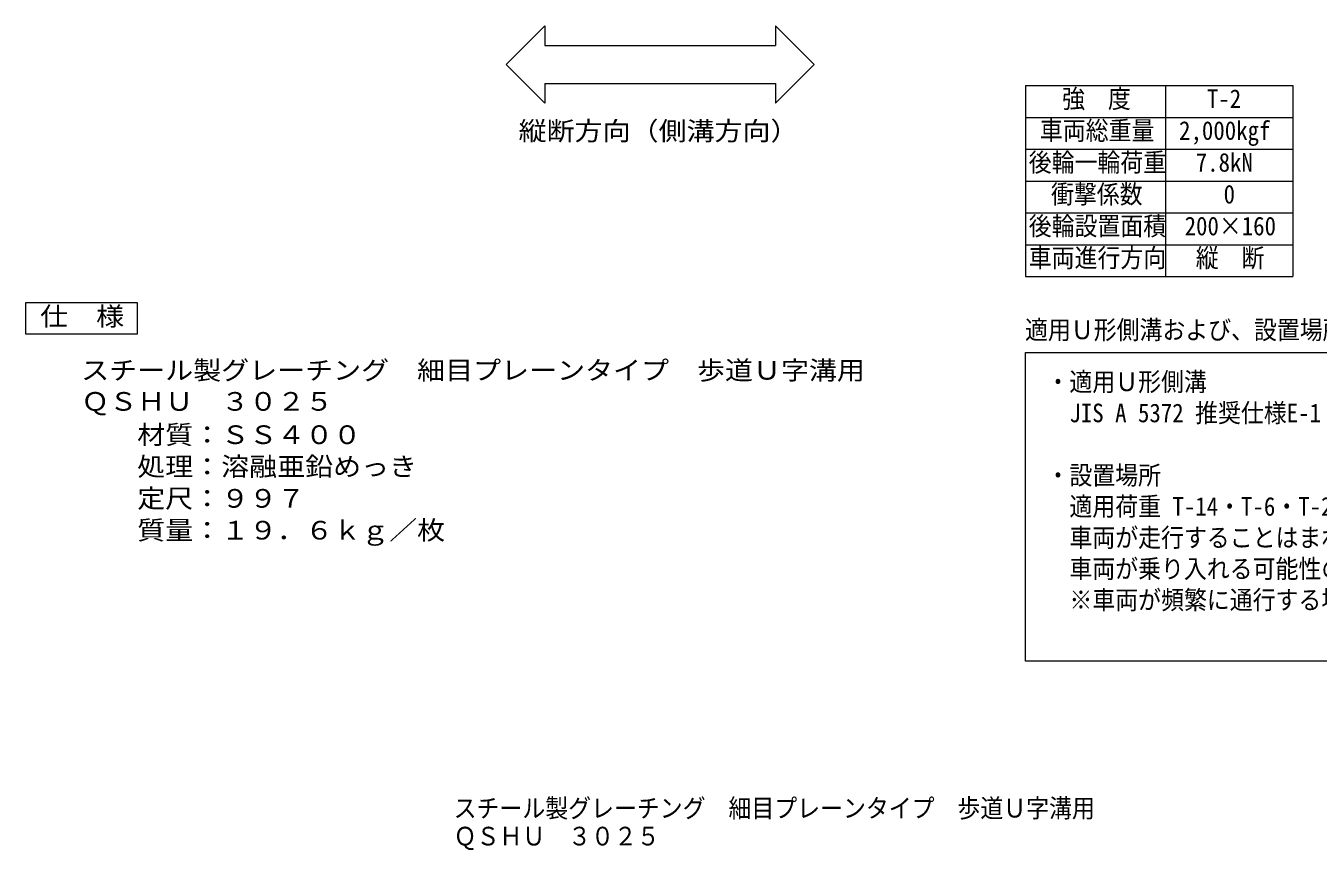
# Model space of a CAD drawing. Units: millimetres, scale not verified. Extents: x -748 to 910, y -687 to 585.
# Drawn here: x -746 to 270, y -687 to -40 of the extents above; entities that cross this region are included whole.
import ezdxf
from ezdxf.enums import TextEntityAlignment as Align

# ---------------------------------------------------------------- set-up
doc = ezdxf.new("R2010")
doc.units = ezdxf.units.MM
doc.header["$LTSCALE"] = 5
doc.layers.add('A-5_仕様文', color=7, linetype='Continuous', lineweight=9)
doc.layers.add('F-5_F-5ﾚｲﾔ', color=7, linetype='Continuous', lineweight=9)
doc.styles.add('ＭＳ ゴシック', font='')
doc.styles.get('ＭＳ ゴシック').set_extended_font_data('MS Gothic')

msp = doc.modelspace()

# ---------------------------------------------------------------- linework, layer by layer
at = {"layer": 'A-5_仕様文'}
for p, q in [((-337.787, -40.13), (-368.093, -70.436)), ((-337.787, -40.13), (-337.787, -55.436)), ((-156.511, -40.13), (-126.205, -70.436)), ((-156.511, -40.13), (-156.511, -55.436)), ((-337.787, -55.436), (-156.511, -55.436)), ((-368.093, -70.436), (-337.787, -100.742)), ((-126.205, -70.436), (-156.511, -100.742)), ((-337.787, -85.436), (-337.787, -100.742)), ((-337.787, -85.436), (-156.511, -85.436)), ((-156.511, -85.436), (-156.511, -100.742)), ((-745.649, -282.328), (-745.649, -257.328)), ((-745.649, -257.328), (-658.149, -257.328))]:
    msp.add_line(p, q, dxfattribs=at)
msp.add_lwpolyline([(-658.149, -257.328), (-658.149, -282.328), (-745.649, -282.328)], dxfattribs=at)
at = {"layer": 'F-5_F-5ﾚｲﾔ', "color": 2}
for p, q in [((40, -87.055), (40, -237.055)), ((40, -87.055), (250, -87.055)), ((150, -87.055), (150, -237.055)), ((250, -87.055), (250, -237.055)), ((40, -112.055), (250, -112.055)), ((40, -137.055), (250, -137.055)), ((40, -162.055), (250, -162.055)), ((40, -187.055), (250, -187.055)), ((40, -212.055), (250, -212.055)), ((40, -237.055), (250, -237.055)), ((40, -296.661), (910, -296.661)), ((40, -539.054), (40, -296.661))]:
    msp.add_line(p, q, dxfattribs=at)
msp.add_lwpolyline([(910, -296.661), (910, -539.054), (40, -539.054)], dxfattribs=at)

# ---------------------------------------------------------------- texts
at = {"layer": 'A-5_仕様文', "color": 2, "style": 'ＭＳ ゴシック', "width": 1.1}
for s, p in [('縦断方向（側溝方向）', (-358.399, -134.397)), ('仕\u3000様', (-734.427, -279.92)), ('スチール製グレーチング\u3000細目プレーンタイプ\u3000歩道Ｕ字溝用', (-702.122, -322.343)), ('ＱＳＨＵ\u3000３０２５', (-702.122, -346.789)), ('\u3000\u3000材質：ＳＳ４００', (-702.122, -372.938)), ('\u3000\u3000処理：溶融亜鉛めっき', (-702.122, -397.938)), ('\u3000\u3000定尺：９９７', (-702.122, -422.938)), ('\u3000\u3000質量：１９．６ｋｇ／枚', (-702.122, -447.938))]:
    msp.add_text(s, height=14.66, dxfattribs=at).set_placement(p, align=Align.BOTTOM_LEFT)
at = {"layer": 'F-5_F-5ﾚｲﾔ', "style": 'ＭＳ ゴシック', "width": 0.9}
for s, p in [('強\u3000度', (68.75, -109.055)), ('T-2', (182.5, -109.055)), ('車両総重量', (51.25, -134.055)), ('2,000kgf', (160.625, -134.055)), ('後輪一輪荷重', (42.5, -159.055)), ('7.8kN', (173.75, -159.055)), ('衝撃係数', (60, -184.055)), ('0', (195.625, -184.055)), ('後輪設置面積', (42.5, -209.055)), ('200×160', (165, -209.055)), ('車両進行方向', (42.5, -234.055)), ('縦\u3000断', (173.75, -234.055)), ('適用Ｕ形側溝および、設置場所について', (39.559, -290.595)), ('・適用Ｕ形側溝', (56.474, -331.373)), ('\u3000JIS A 5372 推奨仕様E-1 U形側溝、推奨仕様E-2 上ぶた式U形側溝の本体に適用します。', (56.474, -355.842)), ('・設置場所', (56.474, -404.781)), ('\u3000適用荷重 T-14・T-6・T-2は、建物内、建物敷地内、公園敷地内、車道以外で、', (56.474, -429.251)), ('\u3000車両が走行することはまれで、走行することがあっても一時待避などで低速で走行するような、', (56.474, -453.72)), ('\u3000車両が乗り入れる可能性のある場所に設置できます。 ', (56.474, -478.189)), ('\u3000※車両が頻繁に通行する場所や、フォークリフト等の特殊車両が通行する場所には適しません。', (56.474, -502.659))]:
    msp.add_text(s, height=14.66, dxfattribs=at).set_placement(p, align=Align.BOTTOM_LEFT)
at = {"layer": 'F-5_F-5ﾚｲﾔ', "color": 2, "style": 'ＭＳ ゴシック', "width": 0.9}
for s, p in [('スチール製グレーチング\u3000細目プレーンタイプ\u3000歩道Ｕ字溝用', (-409.447, -666.256)), ('ＱＳＨＵ\u3000３０２５', (-409.447, -688.191))]:
    msp.add_text(s, height=14.66, dxfattribs=at).set_placement(p, align=Align.BOTTOM_LEFT)

doc.saveas('drawing.dxf')
